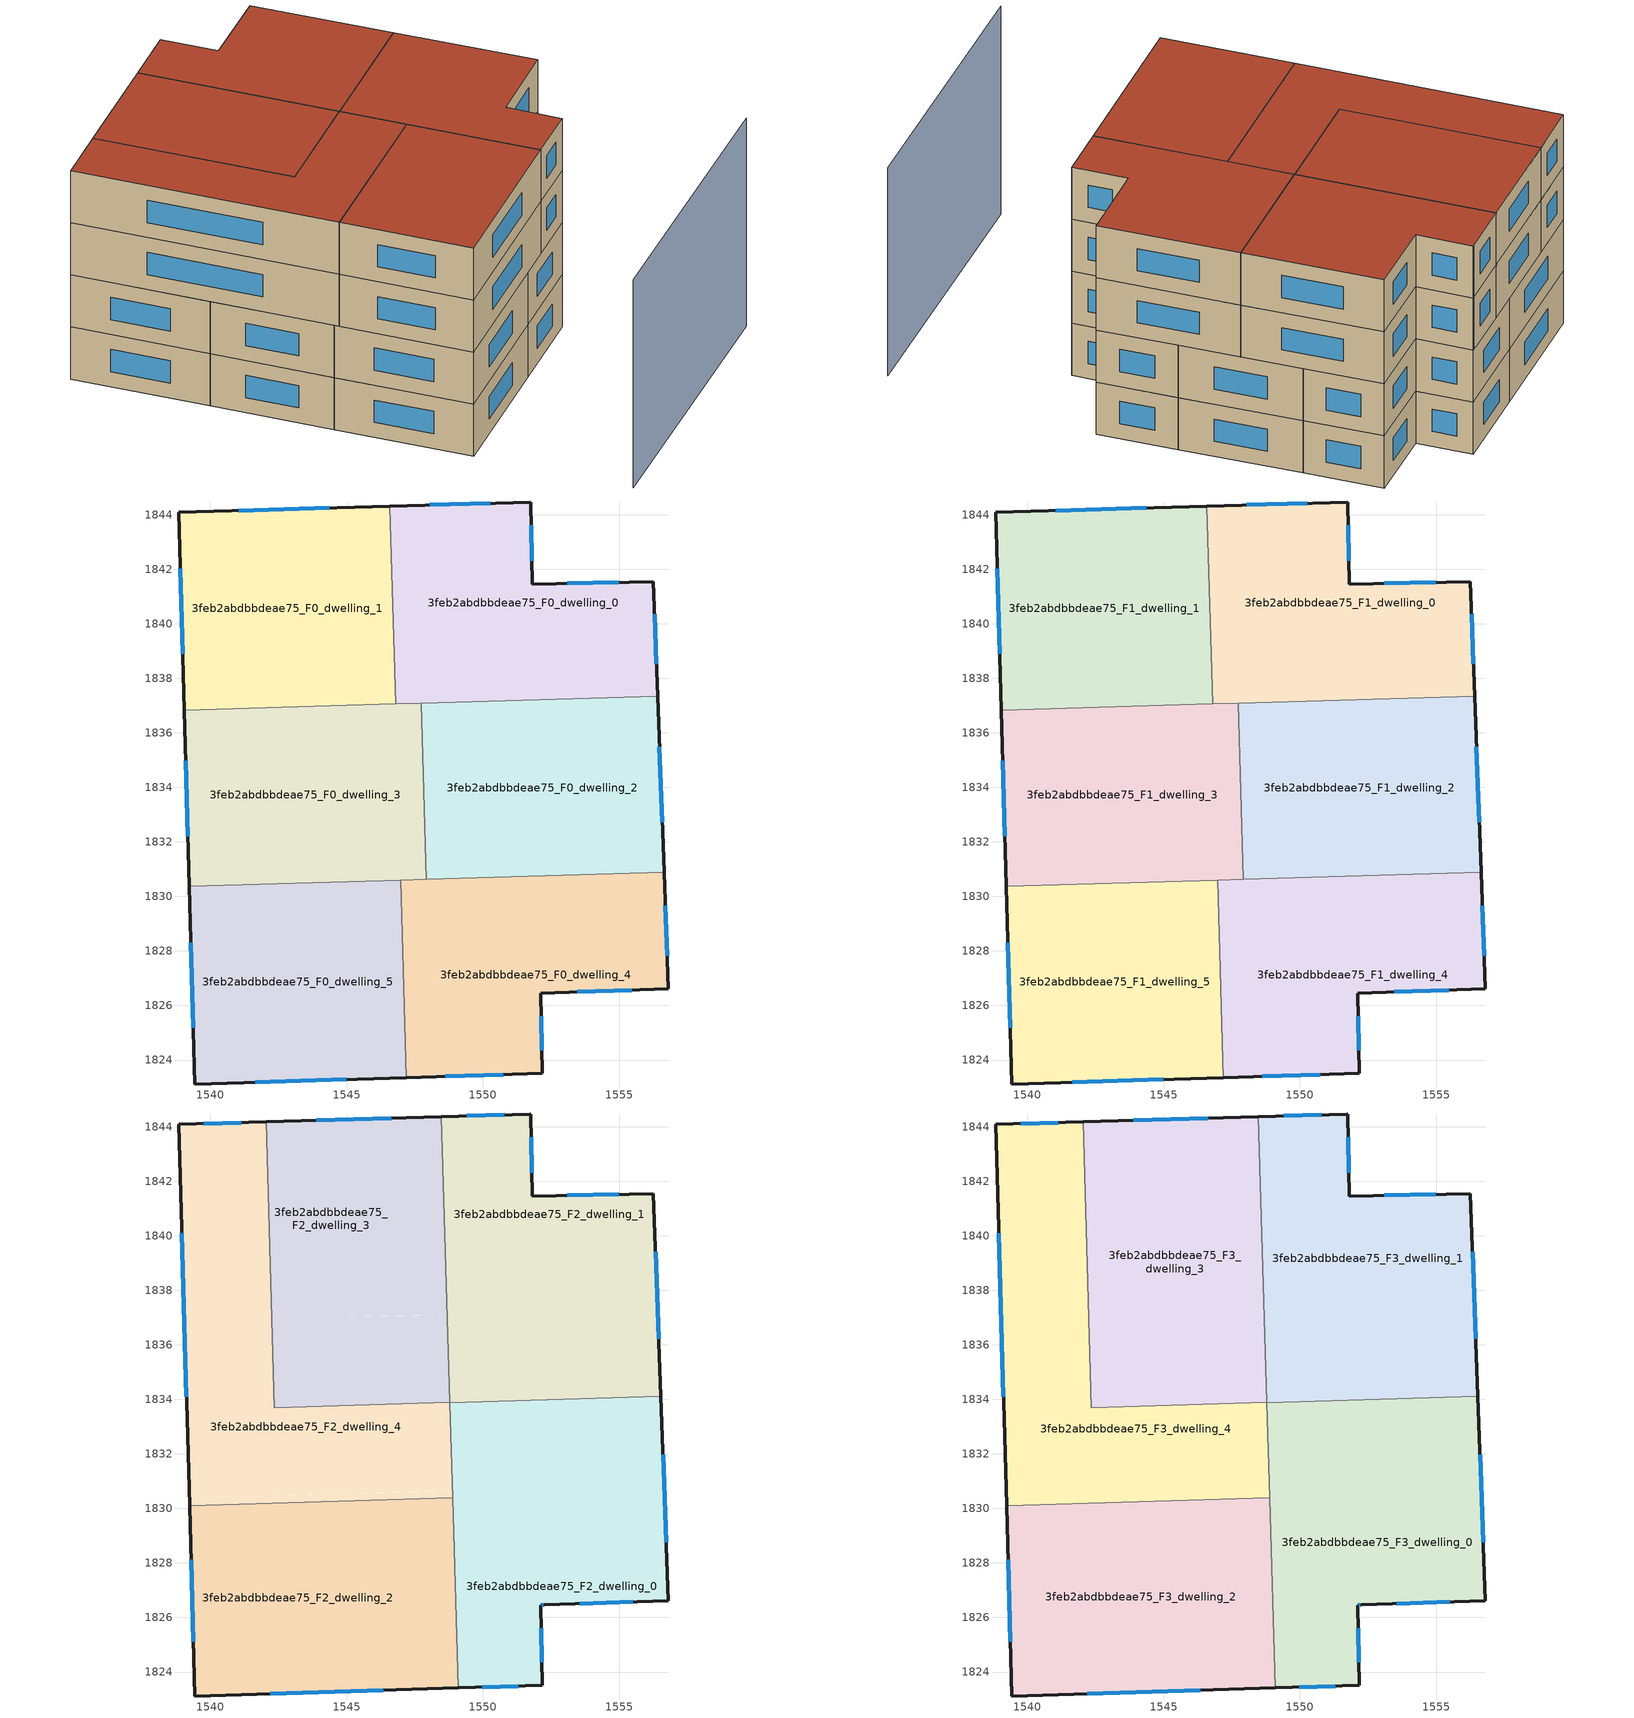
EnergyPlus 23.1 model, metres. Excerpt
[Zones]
3feb2abdbbdeae75_F0_dwelling_0
 floor ground (EU_floor_Construction): 1556.26,1841.55 1556.41,1837.34 1546.79,1837.06 1546.58,1844.32 1551.75,1844.47 1551.82,1841.46 z0
 wall outside (EU_wall_Construction): 1556.41,1837.34 1556.26,1841.55 1551.82,1841.46 1551.75,1844.47 1546.58,1844.32 z0:3
 wall to 3feb2abdbbdeae75_F0_dwelling_1 (EU_wall_Construction): 1546.58,1844.32 1546.79,1837.06 z0:3
 wall to 3feb2abdbbdeae75_F0_dwelling_2 (EU_wall_Construction): 1547.74,1837.09 1556.41,1837.34 z0:3
 wall to 3feb2abdbbdeae75_F0_dwelling_3 (EU_wall_Construction): 1546.79,1837.06 1547.74,1837.09 z0:3
 window (EU_Window_Construction): 1550.27,1844.43 1548.06,1844.36 / 1551.8,1842.32 1551.77,1843.61 / 1554.99,1841.52 1553.09,1841.48 / 1556.37,1838.55 1556.3,1840.35 z0.86:2.14
3feb2abdbbdeae75_F0_dwelling_1
 floor ground (EU_floor_Construction): 1546.58,1844.32 1546.79,1837.06 1539.05,1836.83 1538.84,1844.09 z0
 wall outside (EU_wall_Construction): 1546.58,1844.32 1538.84,1844.09 1539.05,1836.83 z0:3
 wall to 3feb2abdbbdeae75_F0_dwelling_3 (EU_wall_Construction): 1539.05,1836.83 1546.79,1837.06 z0:3
 window (EU_Window_Construction): 1538.9,1842.02 1538.99,1838.91 / 1544.37,1844.25 1541.05,1844.16 z0.86:2.14
3feb2abdbbdeae75_F0_dwelling_2
 floor ground (EU_floor_Construction): 1556.41,1837.34 1556.65,1830.88 1547.93,1830.63 1547.74,1837.09 z0
 wall outside (EU_wall_Construction): 1556.65,1830.88 1556.41,1837.34 z0:3
 wall to 3feb2abdbbdeae75_F0_dwelling_3 (EU_wall_Construction): 1547.74,1837.09 1547.93,1830.63 z0:3
 wall to 3feb2abdbbdeae75_F0_dwelling_4 (EU_wall_Construction): 1547.93,1830.63 1556.65,1830.88 z0:3
 window (EU_Window_Construction): 1556.58,1832.73 1556.48,1835.5 z0.86:2.14
3feb2abdbbdeae75_F0_dwelling_3
 floor ground (EU_floor_Construction): 1547.74,1837.09 1547.93,1830.63 1539.23,1830.37 1539.05,1836.83 z0
 wall outside (EU_wall_Construction): 1539.05,1836.83 1539.23,1830.37 z0:3
 wall to 3feb2abdbbdeae75_F0_dwelling_5 (EU_wall_Construction): 1539.23,1830.37 1546.98,1830.6 z0:3
 wall to 3feb2abdbbdeae75_F0_dwelling_4 (EU_wall_Construction): 1546.98,1830.6 1547.93,1830.63 z0:3
 window (EU_Window_Construction): 1539.1,1834.99 1539.18,1832.22 z0.86:2.14
3feb2abdbbdeae75_F0_dwelling_4
 floor ground (EU_floor_Construction): 1556.65,1830.88 1556.8,1826.61 1552.12,1826.46 1552.17,1823.51 1547.2,1823.36 1546.98,1830.6 z0
 wall outside (EU_wall_Construction): 1547.2,1823.36 1552.17,1823.51 1552.12,1826.46 1556.8,1826.61 1556.65,1830.88 z0:3
 wall to 3feb2abdbbdeae75_F0_dwelling_5 (EU_wall_Construction): 1546.98,1830.6 1547.2,1823.36 z0:3
 window (EU_Window_Construction): 1556.76,1827.83 1556.69,1829.66 / 1553.46,1826.5 1555.47,1826.57 / 1552.16,1824.35 1552.14,1825.61 / 1548.62,1823.4 1550.75,1823.46 z0.86:2.14
3feb2abdbbdeae75_F0_dwelling_5
 floor ground (EU_floor_Construction): 1546.98,1830.6 1547.2,1823.36 1539.44,1823.12 1539.23,1830.37 z0
 wall outside (EU_wall_Construction): 1539.23,1830.37 1539.44,1823.12 1547.2,1823.36 z0:3
 window (EU_Window_Construction): 1541.65,1823.19 1544.98,1823.29 / 1539.29,1828.3 1539.38,1825.19 z0.86:2.14
3feb2abdbbdeae75_F1_dwelling_0
 floor to 3feb2abdbbdeae75_F0_dwelling_0 (EU_floor_Construction): 1556.26,1841.55 1556.41,1837.34 1546.79,1837.06 1546.58,1844.32 1551.75,1844.47 1551.82,1841.46 z3
 wall outside (EU_wall_Construction): 1556.41,1837.34 1556.26,1841.55 1551.82,1841.46 1551.75,1844.47 1546.58,1844.32 z3:6
 wall to 3feb2abdbbdeae75_F1_dwelling_1 (EU_wall_Construction): 1546.58,1844.32 1546.79,1837.06 z3:6
 wall to 3feb2abdbbdeae75_F1_dwelling_2 (EU_wall_Construction): 1547.74,1837.09 1556.41,1837.34 z3:6
 wall to 3feb2abdbbdeae75_F1_dwelling_3 (EU_wall_Construction): 1546.79,1837.06 1547.74,1837.09 z3:6
 window (EU_Window_Construction): 1550.27,1844.43 1548.06,1844.36 / 1551.8,1842.32 1551.77,1843.61 / 1554.99,1841.52 1553.09,1841.48 / 1556.37,1838.55 1556.3,1840.35 z3.86:5.14
3feb2abdbbdeae75_F1_dwelling_1
 floor to 3feb2abdbbdeae75_F0_dwelling_1 (EU_floor_Construction): 1546.58,1844.32 1546.79,1837.06 1539.05,1836.83 1538.84,1844.09 z3
 wall outside (EU_wall_Construction): 1546.58,1844.32 1538.84,1844.09 1539.05,1836.83 z3:6
 wall to 3feb2abdbbdeae75_F1_dwelling_3 (EU_wall_Construction): 1539.05,1836.83 1546.79,1837.06 z3:6
 window (EU_Window_Construction): 1538.9,1842.02 1538.99,1838.91 / 1544.37,1844.25 1541.05,1844.16 z3.86:5.14
3feb2abdbbdeae75_F1_dwelling_2
 floor to 3feb2abdbbdeae75_F0_dwelling_2 (EU_floor_Construction): 1556.41,1837.34 1556.65,1830.88 1547.93,1830.63 1547.74,1837.09 z3
 wall outside (EU_wall_Construction): 1556.65,1830.88 1556.41,1837.34 z3:6
 wall to 3feb2abdbbdeae75_F1_dwelling_3 (EU_wall_Construction): 1547.74,1837.09 1547.93,1830.63 z3:6
 wall to 3feb2abdbbdeae75_F1_dwelling_4 (EU_wall_Construction): 1547.93,1830.63 1556.65,1830.88 z3:6
 window (EU_Window_Construction): 1556.58,1832.73 1556.48,1835.5 z3.86:5.14
3feb2abdbbdeae75_F1_dwelling_3
 floor to 3feb2abdbbdeae75_F0_dwelling_3 (EU_floor_Construction): 1547.74,1837.09 1547.93,1830.63 1539.23,1830.37 1539.05,1836.83 z3
 wall outside (EU_wall_Construction): 1539.05,1836.83 1539.23,1830.37 z3:6
 wall to 3feb2abdbbdeae75_F1_dwelling_5 (EU_wall_Construction): 1539.23,1830.37 1546.98,1830.6 z3:6
 wall to 3feb2abdbbdeae75_F1_dwelling_4 (EU_wall_Construction): 1546.98,1830.6 1547.93,1830.63 z3:6
 window (EU_Window_Construction): 1539.1,1834.99 1539.18,1832.22 z3.86:5.14
3feb2abdbbdeae75_F1_dwelling_4
 floor to 3feb2abdbbdeae75_F0_dwelling_4 (EU_floor_Construction): 1556.65,1830.88 1556.8,1826.61 1552.12,1826.46 1552.17,1823.51 1547.2,1823.36 1546.98,1830.6 z3
 wall outside (EU_wall_Construction): 1547.2,1823.36 1552.17,1823.51 1552.12,1826.46 1556.8,1826.61 1556.65,1830.88 z3:6
 wall to 3feb2abdbbdeae75_F1_dwelling_5 (EU_wall_Construction): 1546.98,1830.6 1547.2,1823.36 z3:6
 window (EU_Window_Construction): 1556.76,1827.83 1556.69,1829.66 / 1553.46,1826.5 1555.47,1826.57 / 1552.16,1824.35 1552.14,1825.61 / 1548.62,1823.4 1550.75,1823.46 z3.86:5.14
3feb2abdbbdeae75_F1_dwelling_5
 floor to 3feb2abdbbdeae75_F0_dwelling_5 (EU_floor_Construction): 1546.98,1830.6 1547.2,1823.36 1539.44,1823.12 1539.23,1830.37 z3
 wall outside (EU_wall_Construction): 1539.23,1830.37 1539.44,1823.12 1547.2,1823.36 z3:6
 window (EU_Window_Construction): 1541.65,1823.19 1544.98,1823.29 / 1539.29,1828.3 1539.38,1825.19 z3.86:5.14
3feb2abdbbdeae75_F2_dwelling_0
 floor to 3feb2abdbbdeae75_F1_dwelling_4 (EU_floor_Construction): 1556.65,1830.88 1556.8,1826.61 1552.12,1826.46 1552.17,1823.51 1549.1,1823.41 1548.88,1830.65 z6
 floor to 3feb2abdbbdeae75_F1_dwelling_2 (EU_floor_Construction): 1556.53,1834.11 1556.65,1830.88 1548.88,1830.65 1548.79,1833.88 z6
 wall outside (EU_wall_Construction): 1549.1,1823.41 1552.17,1823.51 1552.12,1826.46 1552.25,1826.46 1556.8,1826.61 1556.53,1834.11 z6:9
 wall to 3feb2abdbbdeae75_F2_dwelling_1 (EU_wall_Construction): 1556.53,1834.11 1548.79,1833.88 z6:9
 wall to 3feb2abdbbdeae75_F2_dwelling_2 (EU_wall_Construction): 1548.89,1830.39 1549.1,1823.41 z6:9
 wall to 3feb2abdbbdeae75_F2_dwelling_4 (EU_wall_Construction): 1548.79,1833.88 1548.89,1830.39 z6:9
 window (EU_Window_Construction): 1552.16,1826.46 1552.21,1826.46 / 1552.16,1824.35 1552.14,1825.61 / 1549.98,1823.44 1551.29,1823.48 / 1556.72,1828.75 1556.61,1831.97 / 1553.55,1826.5 1555.5,1826.57 z6.86:8.14
3feb2abdbbdeae75_F2_dwelling_1
 floor to 3feb2abdbbdeae75_F1_dwelling_0 (EU_floor_Construction): 1556.26,1841.55 1556.41,1837.34 1548.69,1837.12 1548.48,1844.37 1551.75,1844.47 1551.82,1841.46 z6
 floor to 3feb2abdbbdeae75_F1_dwelling_2 (EU_floor_Construction): 1556.41,1837.34 1556.53,1834.11 1548.79,1833.88 1548.69,1837.12 z6
 wall outside (EU_wall_Construction): 1556.53,1834.11 1556.26,1841.55 1551.82,1841.46 1551.75,1844.47 1551.72,1844.47 1548.48,1844.38 z6:9
 wall to 3feb2abdbbdeae75_F2_dwelling_3 (EU_wall_Construction): 1548.48,1844.38 1548.79,1833.89 z6:9
 wall to 3feb2abdbbdeae75_F2_dwelling_4 (EU_wall_Construction): 1548.79,1833.89 1548.79,1833.88 z6:9
 window (EU_Window_Construction): 1550.79,1844.44 1549.4,1844.4 / 1551.8,1842.32 1551.77,1843.61 / 1554.99,1841.52 1553.09,1841.48 / 1556.45,1836.23 1556.33,1839.42 z6.86:8.14
3feb2abdbbdeae75_F2_dwelling_2
 floor to 3feb2abdbbdeae75_F1_dwelling_5 (EU_floor_Construction): 1546.99,1830.34 1547.2,1823.36 1539.44,1823.12 1539.24,1830.11 z6
 floor to 3feb2abdbbdeae75_F1_dwelling_4 (EU_floor_Construction): 1548.89,1830.39 1549.1,1823.41 1547.2,1823.36 1546.99,1830.34 z6
 wall outside (EU_wall_Construction): 1539.24,1830.11 1539.44,1823.12 1549.1,1823.41 z6:9
 wall to 3feb2abdbbdeae75_F2_dwelling_4 (EU_wall_Construction): 1548.89,1830.39 1539.24,1830.11 z6:9
 window (EU_Window_Construction): 1539.29,1828.11 1539.38,1825.12 / 1542.2,1823.2 1546.34,1823.33 z6.86:8.14
3feb2abdbbdeae75_F2_dwelling_3
 floor to 3feb2abdbbdeae75_F1_dwelling_1 (EU_floor_Construction): 1546.58,1844.32 1546.79,1837.06 1542.26,1836.93 1542.04,1844.18 z6
 floor to 3feb2abdbbdeae75_F1_dwelling_0 (EU_floor_Construction): 1548.48,1844.37 1548.69,1837.12 1546.79,1837.06 1546.58,1844.32 z6
 floor to 3feb2abdbbdeae75_F1_dwelling_3 (EU_floor_Construction): 1547.74,1837.09 1547.83,1833.86 1542.35,1833.7 1542.26,1836.93 z6
 floor to 3feb2abdbbdeae75_F1_dwelling_2 (EU_floor_Construction): 1548.69,1837.12 1548.79,1833.89 1547.83,1833.86 1547.74,1837.09 z6
 wall outside (EU_wall_Construction): 1548.48,1844.38 1542.04,1844.18 z6:9
 wall to 3feb2abdbbdeae75_F2_dwelling_4 (EU_wall_Construction): 1542.04,1844.18 1542.35,1833.7 1548.79,1833.89 z6:9
 window (EU_Window_Construction): 1546.64,1844.32 1543.88,1844.24 z6.86:8.14
3feb2abdbbdeae75_F2_dwelling_4
 floor to 3feb2abdbbdeae75_F1_dwelling_2 (EU_floor_Construction): 1548.79,1833.89 1548.88,1830.65 1547.93,1830.63 1547.83,1833.86 z6
 floor to 3feb2abdbbdeae75_F1_dwelling_3 (EU_floor_Construction): 1547.83,1833.86 1547.93,1830.63 1539.23,1830.37 1539.05,1836.83 1542.26,1836.93 1542.35,1833.7 z6
 floor to 3feb2abdbbdeae75_F1_dwelling_1 (EU_floor_Construction): 1542.04,1844.18 1542.26,1836.93 1539.05,1836.83 1538.84,1844.09 z6
 floor to 3feb2abdbbdeae75_F1_dwelling_5 (EU_floor_Construction): 1546.98,1830.6 1546.99,1830.34 1539.24,1830.11 1539.23,1830.37 z6
 floor to 3feb2abdbbdeae75_F1_dwelling_4 (EU_floor_Construction): 1548.88,1830.65 1548.89,1830.39 1546.99,1830.34 1546.98,1830.6 z6
 wall outside (EU_wall_Construction): 1542.04,1844.18 1538.84,1844.09 1539.24,1830.11 z6:9
 window (EU_Window_Construction): 1538.95,1840.09 1539.12,1834.1 / 1541.13,1844.16 1539.75,1844.12 z6.86:8.14
3feb2abdbbdeae75_F3_dwelling_0
 floor to 3feb2abdbbdeae75_F2_dwelling_0 (EU_floor_Construction): 1556.53,1834.11 1556.8,1826.61 1552.25,1826.46 1552.12,1826.46 1552.17,1823.51 1549.1,1823.41 1548.79,1833.88 z9
 wall outside (EU_wall_Construction): 1549.1,1823.41 1552.17,1823.51 1552.12,1826.46 1552.25,1826.46 1556.8,1826.61 1556.53,1834.11 z9:12
 wall to 3feb2abdbbdeae75_F3_dwelling_1 (EU_wall_Construction): 1556.53,1834.11 1548.79,1833.88 z9:12
 wall to 3feb2abdbbdeae75_F3_dwelling_2 (EU_wall_Construction): 1548.89,1830.39 1549.1,1823.41 z9:12
 wall to 3feb2abdbbdeae75_F3_dwelling_4 (EU_wall_Construction): 1548.79,1833.88 1548.89,1830.39 z9:12
 window (EU_Window_Construction): 1552.16,1826.46 1552.21,1826.46 / 1552.16,1824.35 1552.14,1825.61 / 1549.98,1823.44 1551.29,1823.48 / 1556.72,1828.75 1556.61,1831.97 / 1553.55,1826.5 1555.5,1826.57 z9.86:11.14
 roof outside (EU_roof_Construction): 1556.8,1826.61 1556.53,1834.11 1548.79,1833.88 1549.1,1823.41 1552.17,1823.51 1552.12,1826.46 1552.25,1826.46 z12
3feb2abdbbdeae75_F3_dwelling_1
 floor to 3feb2abdbbdeae75_F2_dwelling_1 (EU_floor_Construction): 1556.26,1841.55 1556.53,1834.11 1548.79,1833.88 1548.48,1844.38 1551.72,1844.47 1551.75,1844.47 1551.82,1841.46 z9
 wall outside (EU_wall_Construction): 1556.53,1834.11 1556.26,1841.55 1551.82,1841.46 1551.75,1844.47 1551.72,1844.47 1548.48,1844.38 z9:12
 wall to 3feb2abdbbdeae75_F3_dwelling_3 (EU_wall_Construction): 1548.48,1844.38 1548.79,1833.89 z9:12
 wall to 3feb2abdbbdeae75_F3_dwelling_4 (EU_wall_Construction): 1548.79,1833.89 1548.79,1833.88 z9:12
 window (EU_Window_Construction): 1550.79,1844.44 1549.4,1844.4 / 1551.8,1842.32 1551.77,1843.61 / 1554.99,1841.52 1553.09,1841.48 / 1556.45,1836.23 1556.33,1839.42 z9.86:11.14
 roof outside (EU_roof_Construction): 1556.53,1834.11 1556.26,1841.55 1551.82,1841.46 1551.75,1844.47 1551.72,1844.47 1548.48,1844.38 1548.79,1833.88 z12
3feb2abdbbdeae75_F3_dwelling_2
 floor to 3feb2abdbbdeae75_F2_dwelling_2 (EU_floor_Construction): 1548.89,1830.39 1549.1,1823.41 1539.44,1823.12 1539.24,1830.11 z9
 wall outside (EU_wall_Construction): 1539.24,1830.11 1539.44,1823.12 1549.1,1823.41 z9:12
 wall to 3feb2abdbbdeae75_F3_dwelling_4 (EU_wall_Construction): 1548.89,1830.39 1539.24,1830.11 z9:12
 window (EU_Window_Construction): 1539.29,1828.11 1539.38,1825.12 / 1542.2,1823.2 1546.34,1823.33 z9.86:11.14
 roof outside (EU_roof_Construction): 1549.1,1823.41 1548.89,1830.39 1539.24,1830.11 1539.44,1823.12 z12
3feb2abdbbdeae75_F3_dwelling_3
 floor to 3feb2abdbbdeae75_F2_dwelling_3 (EU_floor_Construction): 1548.48,1844.38 1548.79,1833.89 1542.35,1833.7 1542.04,1844.18 z9
 wall outside (EU_wall_Construction): 1548.48,1844.38 1542.04,1844.18 z9:12
 wall to 3feb2abdbbdeae75_F3_dwelling_4 (EU_wall_Construction): 1542.04,1844.18 1542.35,1833.7 1548.79,1833.89 z9:12
 window (EU_Window_Construction): 1546.64,1844.32 1543.88,1844.24 z9.86:11.14
 roof outside (EU_roof_Construction): 1548.79,1833.89 1548.48,1844.38 1542.04,1844.18 1542.35,1833.7 z12
3feb2abdbbdeae75_F3_dwelling_4
 floor to 3feb2abdbbdeae75_F2_dwelling_4 (EU_floor_Construction): 1542.04,1844.18 1542.35,1833.7 1548.79,1833.89 1548.89,1830.39 1539.24,1830.11 1538.84,1844.09 z9
 wall outside (EU_wall_Construction): 1542.04,1844.18 1538.84,1844.09 1539.24,1830.11 z9:12
 window (EU_Window_Construction): 1538.95,1840.09 1539.12,1834.1 / 1541.13,1844.16 1539.75,1844.12 z9.86:11.14
 roof outside (EU_roof_Construction): 1548.89,1830.39 1548.79,1833.89 1542.35,1833.7 1542.04,1844.18 1538.84,1844.09 1539.24,1830.11 z12
shading: 1539.58,1814.77 1555.53,1815.14 z0:12
[Building]
EU S2 Campaign: North Axis=0; Terrain=City; Solar Distribution=FullExterior
[Site:Location]
Helsinki-Vantaa.AP: Latitude=60.317; Longitude=24.963; Time Zone=2; Elevation=54.6
[SizingPeriod:WeatherFileDays]
AnnualSizingPeriod: Begin Month=1; Begin Day of Month=1; End Month=12; End Day of Month=31; Day of Week for Start Day=Monday; Use Weather File Daylight Saving Period=No; Use Weather File Rain and Snow Indicators=No
[MATERIAL]
EU_InternalMass_Material: Roughness=MediumRough; Thickness=0.1; Conductivity=1; Density=1800; Specific Heat=900; Thermal Absorptance=0.9; Solar Absorptance=0.7; Visible Absorptance=0.7
[MATERIAL:NOMASS] Roughness=MediumRough; Thermal Absorptance=0.9; Solar Absorptance=0.7; Visible Absorptance=0.7
Name | Thermal Resistance
EU_wall_NoMass | 1.10183
EU_roof_NoMass; EU_floor_NoMass | 1.70606
[WINDOWMATERIAL:SIMPLEGLAZINGSYSTEM]
EU_Window_SimpleGlazing: UFactor=3.11035; Solar Heat Gain Coefficient=0.8; Visible Transmittance=0.8
[CONSTRUCTION]
EU_wall_Construction: EU_wall_NoMass
EU_roof_Construction: EU_roof_NoMass
EU_floor_Construction: EU_floor_NoMass
EU_Window_Construction: EU_Window_SimpleGlazing
EU_InternalMass_Construction: EU_InternalMass_Material
[ZONE] Type=1; Multiplier=1; Ceiling Height=autocalculate; Floor Area=autocalculate; Part of Total Floor Area=Yes
Name | Volume
3feb2abdbbdeae75_F0_dwelling_0; 3feb2abdbbdeae75_F1_dwelling_0 | 168.756
3feb2abdbbdeae75_F2_dwelling_0; 3feb2abdbbdeae75_F3_dwelling_0; 3feb2abdbbdeae75_F2_dwelling_1; 3feb2abdbbdeae75_F3_dwelling_1 | 202.501
3feb2abdbbdeae75_F0_dwelling_1; 3feb2abdbbdeae75_F1_dwelling_1 | 168.75
3feb2abdbbdeae75_F0_dwelling_2; 3feb2abdbbdeae75_F1_dwelling_2; 3feb2abdbbdeae75_F0_dwelling_5; 3feb2abdbbdeae75_F1_dwelling_5 | 168.757
3feb2abdbbdeae75_F2_dwelling_2; 3feb2abdbbdeae75_F3_dwelling_2 | 202.497
3feb2abdbbdeae75_F0_dwelling_3; 3feb2abdbbdeae75_F1_dwelling_3 | 168.745
3feb2abdbbdeae75_F2_dwelling_3; 3feb2abdbbdeae75_F3_dwelling_3 | 202.532
3feb2abdbbdeae75_F0_dwelling_4; 3feb2abdbbdeae75_F1_dwelling_4 | 168.759
3feb2abdbbdeae75_F2_dwelling_4; 3feb2abdbbdeae75_F3_dwelling_4 | 202.53
[INTERNALMASS] Construction=EU_InternalMass_Construction
Name | Zone or ZoneList | Surface Area
3feb2abdbbdeae75_F0_dwelling_0_EU_InternalMass | 3feb2abdbbdeae75_F0_dwelling_0 | 56.2521
3feb2abdbbdeae75_F0_dwelling_1_EU_InternalMass | 3feb2abdbbdeae75_F0_dwelling_1 | 56.2498
3feb2abdbbdeae75_F0_dwelling_2_EU_InternalMass | 3feb2abdbbdeae75_F0_dwelling_2 | 56.2525
3feb2abdbbdeae75_F0_dwelling_3_EU_InternalMass | 3feb2abdbbdeae75_F0_dwelling_3 | 56.2481
3feb2abdbbdeae75_F0_dwelling_4_EU_InternalMass | 3feb2abdbbdeae75_F0_dwelling_4 | 56.2525
3feb2abdbbdeae75_F0_dwelling_5_EU_InternalMass | 3feb2abdbbdeae75_F0_dwelling_5 | 56.2522
3feb2abdbbdeae75_F1_dwelling_0_EU_InternalMass | 3feb2abdbbdeae75_F1_dwelling_0 | 56.2521
3feb2abdbbdeae75_F1_dwelling_1_EU_InternalMass | 3feb2abdbbdeae75_F1_dwelling_1 | 56.2498
3feb2abdbbdeae75_F1_dwelling_2_EU_InternalMass | 3feb2abdbbdeae75_F1_dwelling_2 | 56.2525
3feb2abdbbdeae75_F1_dwelling_3_EU_InternalMass | 3feb2abdbbdeae75_F1_dwelling_3 | 56.2481
3feb2abdbbdeae75_F1_dwelling_4_EU_InternalMass | 3feb2abdbbdeae75_F1_dwelling_4 | 56.2525
3feb2abdbbdeae75_F1_dwelling_5_EU_InternalMass | 3feb2abdbbdeae75_F1_dwelling_5 | 56.2522
3feb2abdbbdeae75_F2_dwelling_0_EU_InternalMass | 3feb2abdbbdeae75_F2_dwelling_0 | 67.5
3feb2abdbbdeae75_F2_dwelling_1_EU_InternalMass | 3feb2abdbbdeae75_F2_dwelling_1 | 67.5001
3feb2abdbbdeae75_F2_dwelling_2_EU_InternalMass | 3feb2abdbbdeae75_F2_dwelling_2 | 67.5
3feb2abdbbdeae75_F2_dwelling_3_EU_InternalMass | 3feb2abdbbdeae75_F2_dwelling_3 | 67.5105
3feb2abdbbdeae75_F2_dwelling_4_EU_InternalMass | 3feb2abdbbdeae75_F2_dwelling_4 | 67.51
3feb2abdbbdeae75_F3_dwelling_0_EU_InternalMass | 3feb2abdbbdeae75_F3_dwelling_0 | 67.5
3feb2abdbbdeae75_F3_dwelling_1_EU_InternalMass | 3feb2abdbbdeae75_F3_dwelling_1 | 67.5001
3feb2abdbbdeae75_F3_dwelling_2_EU_InternalMass | 3feb2abdbbdeae75_F3_dwelling_2 | 67.5
3feb2abdbbdeae75_F3_dwelling_3_EU_InternalMass | 3feb2abdbbdeae75_F3_dwelling_3 | 67.5105
3feb2abdbbdeae75_F3_dwelling_4_EU_InternalMass | 3feb2abdbbdeae75_F3_dwelling_4 | 67.51
[OTHEREQUIPMENT] Fuel Type=Electricity; Design Level Calculation Method=Watts/Area; Power per Zone Floor Area=1; Fraction Latent=0; Fraction Radiant=0; Fraction Lost=0; Carbon Dioxide Generation Rate=0; EndUse Subcategory=EU_Step8_InternalGains
Name | Zone or ZoneList or Space or SpaceList | Schedule
EU_Step8_InternalGain_3feb2abdbbdeae75_F0_dwelling_0_f000 | 3feb2abdbbdeae75_F0_dwelling_0 | EU_Step8_GainSchedule_3feb2abdbbdeae75_F0_dwelling_0_f000
EU_Step8_InternalGain_3feb2abdbbdeae75_F0_dwelling_1_f000 | 3feb2abdbbdeae75_F0_dwelling_1 | EU_Step8_GainSchedule_3feb2abdbbdeae75_F0_dwelling_1_f000
EU_Step8_InternalGain_3feb2abdbbdeae75_F0_dwelling_2_f000 | 3feb2abdbbdeae75_F0_dwelling_2 | EU_Step8_GainSchedule_3feb2abdbbdeae75_F0_dwelling_2_f000
EU_Step8_InternalGain_3feb2abdbbdeae75_F0_dwelling_3_f000 | 3feb2abdbbdeae75_F0_dwelling_3 | EU_Step8_GainSchedule_3feb2abdbbdeae75_F0_dwelling_3_f000
EU_Step8_InternalGain_3feb2abdbbdeae75_F0_dwelling_4_f000 | 3feb2abdbbdeae75_F0_dwelling_4 | EU_Step8_GainSchedule_3feb2abdbbdeae75_F0_dwelling_4_f000
EU_Step8_InternalGain_3feb2abdbbdeae75_F0_dwelling_5_f000 | 3feb2abdbbdeae75_F0_dwelling_5 | EU_Step8_GainSchedule_3feb2abdbbdeae75_F0_dwelling_5_f000
EU_Step8_InternalGain_3feb2abdbbdeae75_F1_dwelling_0_f000 | 3feb2abdbbdeae75_F1_dwelling_0 | EU_Step8_GainSchedule_3feb2abdbbdeae75_F1_dwelling_0_f000
EU_Step8_InternalGain_3feb2abdbbdeae75_F1_dwelling_1_f000 | 3feb2abdbbdeae75_F1_dwelling_1 | EU_Step8_GainSchedule_3feb2abdbbdeae75_F1_dwelling_1_f000
EU_Step8_InternalGain_3feb2abdbbdeae75_F1_dwelling_2_f000 | 3feb2abdbbdeae75_F1_dwelling_2 | EU_Step8_GainSchedule_3feb2abdbbdeae75_F1_dwelling_2_f000
EU_Step8_InternalGain_3feb2abdbbdeae75_F1_dwelling_3_f000 | 3feb2abdbbdeae75_F1_dwelling_3 | EU_Step8_GainSchedule_3feb2abdbbdeae75_F1_dwelling_3_f000
EU_Step8_InternalGain_3feb2abdbbdeae75_F1_dwelling_4_f000 | 3feb2abdbbdeae75_F1_dwelling_4 | EU_Step8_GainSchedule_3feb2abdbbdeae75_F1_dwelling_4_f000
EU_Step8_InternalGain_3feb2abdbbdeae75_F1_dwelling_5_f000 | 3feb2abdbbdeae75_F1_dwelling_5 | EU_Step8_GainSchedule_3feb2abdbbdeae75_F1_dwelling_5_f000
EU_Step8_InternalGain_3feb2abdbbdeae75_F2_dwelling_0_f000 | 3feb2abdbbdeae75_F2_dwelling_0 | EU_Step8_GainSchedule_3feb2abdbbdeae75_F2_dwelling_0_f000
EU_Step8_InternalGain_3feb2abdbbdeae75_F2_dwelling_1_f000 | 3feb2abdbbdeae75_F2_dwelling_1 | EU_Step8_GainSchedule_3feb2abdbbdeae75_F2_dwelling_1_f000
EU_Step8_InternalGain_3feb2abdbbdeae75_F2_dwelling_2_f000 | 3feb2abdbbdeae75_F2_dwelling_2 | EU_Step8_GainSchedule_3feb2abdbbdeae75_F2_dwelling_2_f000
EU_Step8_InternalGain_3feb2abdbbdeae75_F2_dwelling_3_f000 | 3feb2abdbbdeae75_F2_dwelling_3 | EU_Step8_GainSchedule_3feb2abdbbdeae75_F2_dwelling_3_f000
EU_Step8_InternalGain_3feb2abdbbdeae75_F2_dwelling_4_f000 | 3feb2abdbbdeae75_F2_dwelling_4 | EU_Step8_GainSchedule_3feb2abdbbdeae75_F2_dwelling_4_f000
EU_Step8_InternalGain_3feb2abdbbdeae75_F3_dwelling_0_f000 | 3feb2abdbbdeae75_F3_dwelling_0 | EU_Step8_GainSchedule_3feb2abdbbdeae75_F3_dwelling_0_f000
EU_Step8_InternalGain_3feb2abdbbdeae75_F3_dwelling_1_f000 | 3feb2abdbbdeae75_F3_dwelling_1 | EU_Step8_GainSchedule_3feb2abdbbdeae75_F3_dwelling_1_f000
EU_Step8_InternalGain_3feb2abdbbdeae75_F3_dwelling_2_f000 | 3feb2abdbbdeae75_F3_dwelling_2 | EU_Step8_GainSchedule_3feb2abdbbdeae75_F3_dwelling_2_f000
EU_Step8_InternalGain_3feb2abdbbdeae75_F3_dwelling_3_f000 | 3feb2abdbbdeae75_F3_dwelling_3 | EU_Step8_GainSchedule_3feb2abdbbdeae75_F3_dwelling_3_f000
EU_Step8_InternalGain_3feb2abdbbdeae75_F3_dwelling_4_f000 | 3feb2abdbbdeae75_F3_dwelling_4 | EU_Step8_GainSchedule_3feb2abdbbdeae75_F3_dwelling_4_f000
[ZONEVENTILATION:DESIGNFLOWRATE] Schedule=EU_AlwaysOn; Design Flow Rate Calculation Method=AirChanges/Hour; Air Changes per Hour=0.756316; Ventilation Type=Natural; Fan Pressure Rise=0; Fan Total Efficiency=1; Constant Term Coefficient=1; Temperature Term Coefficient=0; Velocity Term Coefficient=0; Velocity Squared Term Coefficient=0; Minimum Indoor Temperature=-100; Maximum Indoor Temperature=100; Delta Temperature=-100; Minimum Outdoor Temperature=-100; Maximum Outdoor Temperature=100; Maximum Wind Speed=40
Name | Zone or ZoneList or Space or SpaceList
EU_ConstantAir_3feb2abdbbdeae75_F0_dwelling_0 | 3feb2abdbbdeae75_F0_dwelling_0
EU_ConstantAir_3feb2abdbbdeae75_F0_dwelling_1 | 3feb2abdbbdeae75_F0_dwelling_1
EU_ConstantAir_3feb2abdbbdeae75_F0_dwelling_2 | 3feb2abdbbdeae75_F0_dwelling_2
EU_ConstantAir_3feb2abdbbdeae75_F0_dwelling_3 | 3feb2abdbbdeae75_F0_dwelling_3
EU_ConstantAir_3feb2abdbbdeae75_F0_dwelling_4 | 3feb2abdbbdeae75_F0_dwelling_4
EU_ConstantAir_3feb2abdbbdeae75_F0_dwelling_5 | 3feb2abdbbdeae75_F0_dwelling_5
EU_ConstantAir_3feb2abdbbdeae75_F1_dwelling_0 | 3feb2abdbbdeae75_F1_dwelling_0
EU_ConstantAir_3feb2abdbbdeae75_F1_dwelling_1 | 3feb2abdbbdeae75_F1_dwelling_1
EU_ConstantAir_3feb2abdbbdeae75_F1_dwelling_2 | 3feb2abdbbdeae75_F1_dwelling_2
EU_ConstantAir_3feb2abdbbdeae75_F1_dwelling_3 | 3feb2abdbbdeae75_F1_dwelling_3
EU_ConstantAir_3feb2abdbbdeae75_F1_dwelling_4 | 3feb2abdbbdeae75_F1_dwelling_4
EU_ConstantAir_3feb2abdbbdeae75_F1_dwelling_5 | 3feb2abdbbdeae75_F1_dwelling_5
EU_ConstantAir_3feb2abdbbdeae75_F2_dwelling_0 | 3feb2abdbbdeae75_F2_dwelling_0
EU_ConstantAir_3feb2abdbbdeae75_F2_dwelling_1 | 3feb2abdbbdeae75_F2_dwelling_1
EU_ConstantAir_3feb2abdbbdeae75_F2_dwelling_2 | 3feb2abdbbdeae75_F2_dwelling_2
EU_ConstantAir_3feb2abdbbdeae75_F2_dwelling_3 | 3feb2abdbbdeae75_F2_dwelling_3
EU_ConstantAir_3feb2abdbbdeae75_F2_dwelling_4 | 3feb2abdbbdeae75_F2_dwelling_4
EU_ConstantAir_3feb2abdbbdeae75_F3_dwelling_0 | 3feb2abdbbdeae75_F3_dwelling_0
EU_ConstantAir_3feb2abdbbdeae75_F3_dwelling_1 | 3feb2abdbbdeae75_F3_dwelling_1
EU_ConstantAir_3feb2abdbbdeae75_F3_dwelling_2 | 3feb2abdbbdeae75_F3_dwelling_2
EU_ConstantAir_3feb2abdbbdeae75_F3_dwelling_3 | 3feb2abdbbdeae75_F3_dwelling_3
EU_ConstantAir_3feb2abdbbdeae75_F3_dwelling_4 | 3feb2abdbbdeae75_F3_dwelling_4
[HVACTEMPLATE:THERMOSTAT] Constant Heating Setpoint=20; Constant Cooling Setpoint=50
EU_HeatOnly_3feb2abdbbdeae75_F0_dwelling_0; EU_HeatOnly_3feb2abdbbdeae75_F0_dwelling_1; EU_HeatOnly_3feb2abdbbdeae75_F0_dwelling_2; EU_HeatOnly_3feb2abdbbdeae75_F0_dwelling_3; EU_HeatOnly_3feb2abdbbdeae75_F0_dwelling_4; EU_HeatOnly_3feb2abdbbdeae75_F0_dwelling_5; EU_HeatOnly_3feb2abdbbdeae75_F1_dwelling_0; EU_HeatOnly_3feb2abdbbdeae75_F1_dwelling_1; EU_HeatOnly_3feb2abdbbdeae75_F1_dwelling_2; EU_HeatOnly_3feb2abdbbdeae75_F1_dwelling_3; EU_HeatOnly_3feb2abdbbdeae75_F1_dwelling_4; EU_HeatOnly_3feb2abdbbdeae75_F1_dwelling_5; EU_HeatOnly_3feb2abdbbdeae75_F2_dwelling_0; EU_HeatOnly_3feb2abdbbdeae75_F2_dwelling_1; EU_HeatOnly_3feb2abdbbdeae75_F2_dwelling_2; EU_HeatOnly_3feb2abdbbdeae75_F2_dwelling_3; EU_HeatOnly_3feb2abdbbdeae75_F2_dwelling_4; EU_HeatOnly_3feb2abdbbdeae75_F3_dwelling_0; EU_HeatOnly_3feb2abdbbdeae75_F3_dwelling_1; EU_HeatOnly_3feb2abdbbdeae75_F3_dwelling_2; EU_HeatOnly_3feb2abdbbdeae75_F3_dwelling_3; EU_HeatOnly_3feb2abdbbdeae75_F3_dwelling_4
[HVACTEMPLATE:ZONE:IDEALLOADSAIRSYSTEM] System Availability Schedule=EU_AlwaysOn; Maximum Heating Supply Air Temperature=50; Minimum Cooling Supply Air Temperature=13; Maximum Heating Supply Air Humidity Ratio=0.0156; Minimum Cooling Supply Air Humidity Ratio=0.0077; Heating Limit=NoLimit; Cooling Limit=NoLimit; Heating Availability Schedule=EU_AlwaysOn; Cooling Availability Schedule=EU_CoolingOff; Dehumidification Control Type=ConstantSensibleHeatRatio; Cooling Sensible Heat Ratio=0.7; Dehumidification Setpoint=60; Humidification Control Type=None; Humidification Setpoint=30; Outdoor Air Method=None; Outdoor Air Flow Rate per Person=0.00944; Outdoor Air Flow Rate per Zone Floor Area=0; Outdoor Air Flow Rate per Zone=0; Demand Controlled Ventilation Type=None; Outdoor Air Economizer Type=NoEconomizer; Heat Recovery Type=None; Sensible Heat Recovery Effectiveness=0.7; Latent Heat Recovery Effectiveness=0.65
Name | Template Thermostat
3feb2abdbbdeae75_F0_dwelling_0 | EU_HeatOnly_3feb2abdbbdeae75_F0_dwelling_0
3feb2abdbbdeae75_F0_dwelling_1 | EU_HeatOnly_3feb2abdbbdeae75_F0_dwelling_1
3feb2abdbbdeae75_F0_dwelling_2 | EU_HeatOnly_3feb2abdbbdeae75_F0_dwelling_2
3feb2abdbbdeae75_F0_dwelling_3 | EU_HeatOnly_3feb2abdbbdeae75_F0_dwelling_3
3feb2abdbbdeae75_F0_dwelling_4 | EU_HeatOnly_3feb2abdbbdeae75_F0_dwelling_4
3feb2abdbbdeae75_F0_dwelling_5 | EU_HeatOnly_3feb2abdbbdeae75_F0_dwelling_5
3feb2abdbbdeae75_F1_dwelling_0 | EU_HeatOnly_3feb2abdbbdeae75_F1_dwelling_0
3feb2abdbbdeae75_F1_dwelling_1 | EU_HeatOnly_3feb2abdbbdeae75_F1_dwelling_1
3feb2abdbbdeae75_F1_dwelling_2 | EU_HeatOnly_3feb2abdbbdeae75_F1_dwelling_2
3feb2abdbbdeae75_F1_dwelling_3 | EU_HeatOnly_3feb2abdbbdeae75_F1_dwelling_3
3feb2abdbbdeae75_F1_dwelling_4 | EU_HeatOnly_3feb2abdbbdeae75_F1_dwelling_4
3feb2abdbbdeae75_F1_dwelling_5 | EU_HeatOnly_3feb2abdbbdeae75_F1_dwelling_5
3feb2abdbbdeae75_F2_dwelling_0 | EU_HeatOnly_3feb2abdbbdeae75_F2_dwelling_0
3feb2abdbbdeae75_F2_dwelling_1 | EU_HeatOnly_3feb2abdbbdeae75_F2_dwelling_1
3feb2abdbbdeae75_F2_dwelling_2 | EU_HeatOnly_3feb2abdbbdeae75_F2_dwelling_2
3feb2abdbbdeae75_F2_dwelling_3 | EU_HeatOnly_3feb2abdbbdeae75_F2_dwelling_3
3feb2abdbbdeae75_F2_dwelling_4 | EU_HeatOnly_3feb2abdbbdeae75_F2_dwelling_4
3feb2abdbbdeae75_F3_dwelling_0 | EU_HeatOnly_3feb2abdbbdeae75_F3_dwelling_0
3feb2abdbbdeae75_F3_dwelling_1 | EU_HeatOnly_3feb2abdbbdeae75_F3_dwelling_1
3feb2abdbbdeae75_F3_dwelling_2 | EU_HeatOnly_3feb2abdbbdeae75_F3_dwelling_2
3feb2abdbbdeae75_F3_dwelling_3 | EU_HeatOnly_3feb2abdbbdeae75_F3_dwelling_3
3feb2abdbbdeae75_F3_dwelling_4 | EU_HeatOnly_3feb2abdbbdeae75_F3_dwelling_4
[SIZING:ZONE] Zone Cooling Design Supply Air Temperature Input Method=SupplyAirTemperature; Zone Cooling Design Supply Air Temperature=13; Zone Heating Design Supply Air Temperature Input Method=SupplyAirTemperature; Zone Heating Design Supply Air Temperature=50; Zone Cooling Design Supply Air Humidity Ratio=0.008; Zone Heating Design Supply Air Humidity Ratio=0.008; Cooling Design Air Flow Method=DesignDay; Cooling Design Air Flow Rate=0; Cooling Minimum Air Flow per Zone Floor Area=0.000762; Cooling Minimum Air Flow=0; Cooling Minimum Air Flow Fraction=0.2; Heating Design Air Flow Method=DesignDay; Heating Design Air Flow Rate=0; Heating Maximum Air Flow per Zone Floor Area=0.002032; Heating Maximum Air Flow=0.141576; Heating Maximum Air Flow Fraction=0.3; Account for Dedicated Outdoor Air System=No; Dedicated Outdoor Air System Control Strategy=NeutralSupplyAir; Dedicated Outdoor Air Low Setpoint Temperature for Design=autosize; Dedicated Outdoor Air High Setpoint Temperature for Design=autosize; Zone Load Sizing Method=Sensible Load Only No Latent Load; Zone Latent Cooling Design Supply Air Humidity Ratio Input Method=HumidityRatioDifference; Zone Cooling Design Supply Air Humidity Ratio Difference=0.005; Zone Latent Heating Design Supply Air Humidity Ratio Input Method=HumidityRatioDifference; Zone Humidification Design Supply Air Humidity Ratio Difference=0.005
3feb2abdbbdeae75_F0_dwelling_0; 3feb2abdbbdeae75_F0_dwelling_1; 3feb2abdbbdeae75_F0_dwelling_2; 3feb2abdbbdeae75_F0_dwelling_3; 3feb2abdbbdeae75_F0_dwelling_4; 3feb2abdbbdeae75_F0_dwelling_5; 3feb2abdbbdeae75_F1_dwelling_0; 3feb2abdbbdeae75_F1_dwelling_1; 3feb2abdbbdeae75_F1_dwelling_2; 3feb2abdbbdeae75_F1_dwelling_3; 3feb2abdbbdeae75_F1_dwelling_4; 3feb2abdbbdeae75_F1_dwelling_5; 3feb2abdbbdeae75_F2_dwelling_0; 3feb2abdbbdeae75_F2_dwelling_1; 3feb2abdbbdeae75_F2_dwelling_2; 3feb2abdbbdeae75_F2_dwelling_3; 3feb2abdbbdeae75_F2_dwelling_4; 3feb2abdbbdeae75_F3_dwelling_0; 3feb2abdbbdeae75_F3_dwelling_1; 3feb2abdbbdeae75_F3_dwelling_2; 3feb2abdbbdeae75_F3_dwelling_3; 3feb2abdbbdeae75_F3_dwelling_4
[SCHEDULE:CONSTANT]
Name | Hourly Value
EU_AlwaysOn | 1
EU_CoolingOff | 0
[SCHEDULE:FILE] Column Number=1; Rows to Skip at Top=0; Number of Hours of Data=8760; Column Separator=Comma; Interpolate to Timestep=No; Minutes per Item=60; Adjust Schedule for Daylight Savings=Yes
Name | File
EU_Step8_GainSchedule_3feb2abdbbdeae75_F0_dwelling_0_f000 | ../../schedules/3feb2abdbbdeae75/3feb2abdbbdeae75_F0_dwelling_0_f000_gain.csv
EU_Step8_GainSchedule_3feb2abdbbdeae75_F0_dwelling_1_f000 | ../../schedules/3feb2abdbbdeae75/3feb2abdbbdeae75_F0_dwelling_1_f000_gain.csv
EU_Step8_GainSchedule_3feb2abdbbdeae75_F0_dwelling_2_f000 | ../../schedules/3feb2abdbbdeae75/3feb2abdbbdeae75_F0_dwelling_2_f000_gain.csv
EU_Step8_GainSchedule_3feb2abdbbdeae75_F0_dwelling_3_f000 | ../../schedules/3feb2abdbbdeae75/3feb2abdbbdeae75_F0_dwelling_3_f000_gain.csv
EU_Step8_GainSchedule_3feb2abdbbdeae75_F0_dwelling_4_f000 | ../../schedules/3feb2abdbbdeae75/3feb2abdbbdeae75_F0_dwelling_4_f000_gain.csv
EU_Step8_GainSchedule_3feb2abdbbdeae75_F0_dwelling_5_f000 | ../../schedules/3feb2abdbbdeae75/3feb2abdbbdeae75_F0_dwelling_5_f000_gain.csv
EU_Step8_GainSchedule_3feb2abdbbdeae75_F1_dwelling_0_f000 | ../../schedules/3feb2abdbbdeae75/3feb2abdbbdeae75_F1_dwelling_0_f000_gain.csv
EU_Step8_GainSchedule_3feb2abdbbdeae75_F1_dwelling_1_f000 | ../../schedules/3feb2abdbbdeae75/3feb2abdbbdeae75_F1_dwelling_1_f000_gain.csv
EU_Step8_GainSchedule_3feb2abdbbdeae75_F1_dwelling_2_f000 | ../../schedules/3feb2abdbbdeae75/3feb2abdbbdeae75_F1_dwelling_2_f000_gain.csv
EU_Step8_GainSchedule_3feb2abdbbdeae75_F1_dwelling_3_f000 | ../../schedules/3feb2abdbbdeae75/3feb2abdbbdeae75_F1_dwelling_3_f000_gain.csv
EU_Step8_GainSchedule_3feb2abdbbdeae75_F1_dwelling_4_f000 | ../../schedules/3feb2abdbbdeae75/3feb2abdbbdeae75_F1_dwelling_4_f000_gain.csv
EU_Step8_GainSchedule_3feb2abdbbdeae75_F1_dwelling_5_f000 | ../../schedules/3feb2abdbbdeae75/3feb2abdbbdeae75_F1_dwelling_5_f000_gain.csv
EU_Step8_GainSchedule_3feb2abdbbdeae75_F2_dwelling_0_f000 | ../../schedules/3feb2abdbbdeae75/3feb2abdbbdeae75_F2_dwelling_0_f000_gain.csv
EU_Step8_GainSchedule_3feb2abdbbdeae75_F2_dwelling_1_f000 | ../../schedules/3feb2abdbbdeae75/3feb2abdbbdeae75_F2_dwelling_1_f000_gain.csv
EU_Step8_GainSchedule_3feb2abdbbdeae75_F2_dwelling_2_f000 | ../../schedules/3feb2abdbbdeae75/3feb2abdbbdeae75_F2_dwelling_2_f000_gain.csv
EU_Step8_GainSchedule_3feb2abdbbdeae75_F2_dwelling_3_f000 | ../../schedules/3feb2abdbbdeae75/3feb2abdbbdeae75_F2_dwelling_3_f000_gain.csv
EU_Step8_GainSchedule_3feb2abdbbdeae75_F2_dwelling_4_f000 | ../../schedules/3feb2abdbbdeae75/3feb2abdbbdeae75_F2_dwelling_4_f000_gain.csv
EU_Step8_GainSchedule_3feb2abdbbdeae75_F3_dwelling_0_f000 | ../../schedules/3feb2abdbbdeae75/3feb2abdbbdeae75_F3_dwelling_0_f000_gain.csv
EU_Step8_GainSchedule_3feb2abdbbdeae75_F3_dwelling_1_f000 | ../../schedules/3feb2abdbbdeae75/3feb2abdbbdeae75_F3_dwelling_1_f000_gain.csv
EU_Step8_GainSchedule_3feb2abdbbdeae75_F3_dwelling_2_f000 | ../../schedules/3feb2abdbbdeae75/3feb2abdbbdeae75_F3_dwelling_2_f000_gain.csv
EU_Step8_GainSchedule_3feb2abdbbdeae75_F3_dwelling_3_f000 | ../../schedules/3feb2abdbbdeae75/3feb2abdbbdeae75_F3_dwelling_3_f000_gain.csv
EU_Step8_GainSchedule_3feb2abdbbdeae75_F3_dwelling_4_f000 | ../../schedules/3feb2abdbbdeae75/3feb2abdbbdeae75_F3_dwelling_4_f000_gain.csv
